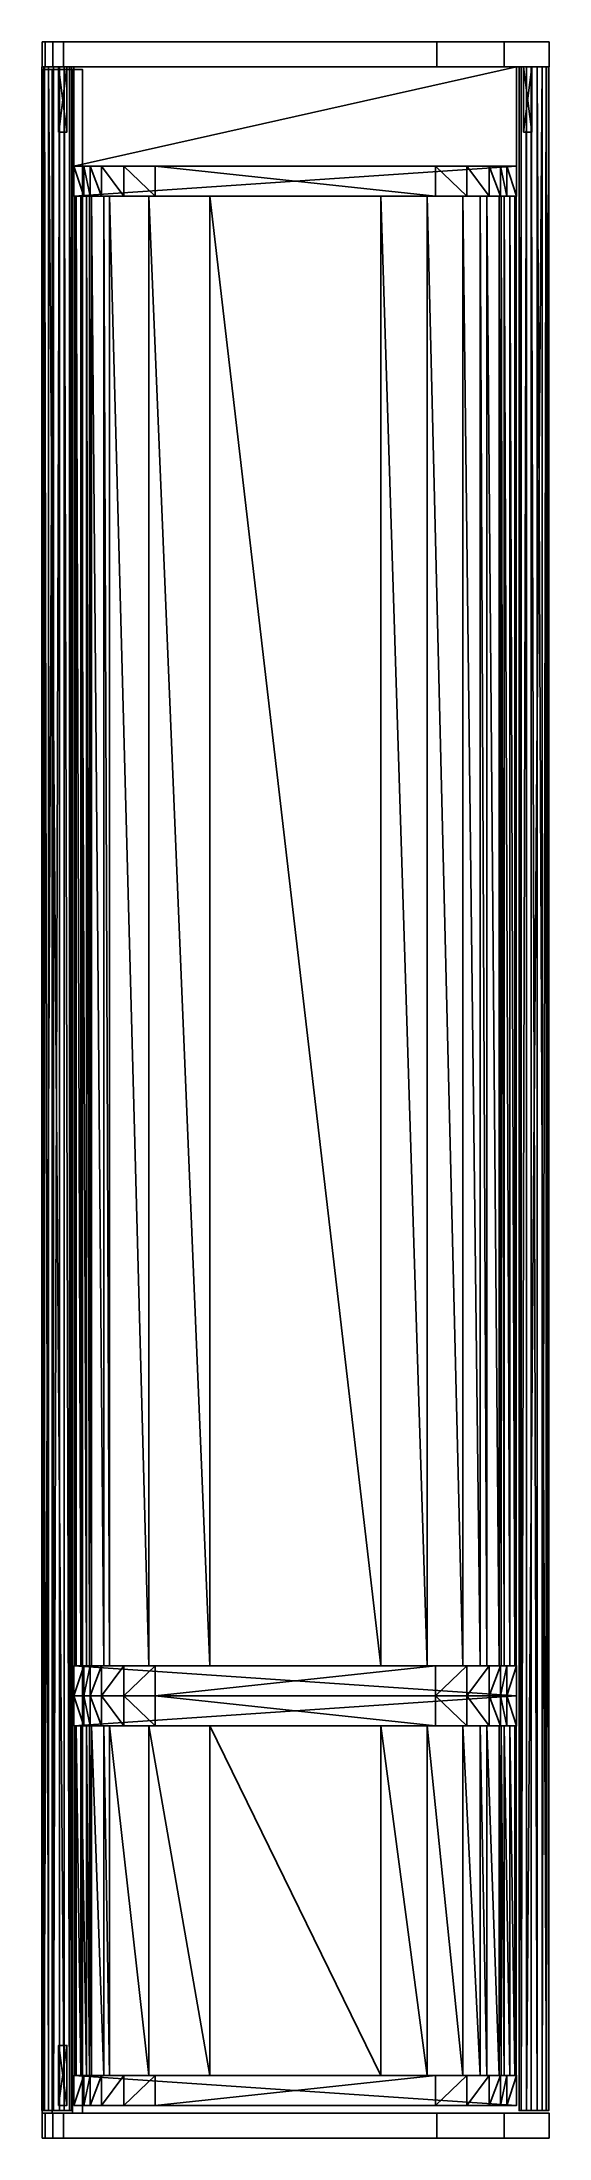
# Model space of a CAD drawing. Extents: x 0 to 101, y -419 to 0.
import ezdxf

# ---------------------------------------------------------------- set-up
doc = ezdxf.new("R2010")
doc.units = 0
doc.header["$MEASUREMENT"] = 0
doc.layers.add('CINZA', color=253, linetype='Continuous')

msp = doc.modelspace()

# ---------------------------------------------------------------- linework, layer by layer
at = {"layer": 'CINZA'}
for points in [[(0.0777, 0, 60), (0.0777, 0), (78.8377, 0), (92.3377, 0, 13.5)], [(0.51, -413, 63.63), (0.51, -5, 63.63), (0, -5, 62.6), (0.51, -413, 63.63)], [(0.51, -413, 63.63), (0, -5, 62.6), (0, -413, 62.6), (0.51, -413, 63.63)], [(0, -413, 62.6), (0, -5, 62.6), (0.41, -5, 59.9), (0, -413, 62.6)], [(0, -413, 62.6), (0.41, -5, 59.9), (0.41, -413, 59.9), (0, -413, 62.6)], [(0.0777, -5, 60), (0.0777, -5), (78.8377, -5), (92.3377, -5, 13.5)], [(0.41, -413, 59.9), (0.41, -5, 59.9), (2.3, -5, 60.2), (0.41, -413, 59.9)], [(0.41, -413, 59.9), (2.3, -5, 60.2), (2.3, -413, 60.2), (0.41, -413, 59.9)], [(1.3, -413, 63.9), (1.3, -5, 63.9), (0.51, -5, 63.63), (1.3, -413, 63.9)], [(1.3, -413, 63.9), (0.51, -5, 63.63), (0.51, -413, 63.63), (1.3, -413, 63.9)], [(4.42, -413, 63.11), (4.42, -5, 63.11), (1.3, -5, 63.9), (4.42, -413, 63.11)], [(4.42, -413, 63.11), (1.3, -5, 63.9), (1.3, -413, 63.9), (4.42, -413, 63.11)], [(2.3, -413, 60.2), (2.3, -5, 60.2), (2.3, -5, 46.9), (2.3, -413, 60.2)], [(2.3, -413, 60.2), (2.3, -5, 46.9), (2.3, -413, 46.9), (2.3, -413, 60.2)], [(2.3, -413, 46.9), (2.3, -5, 46.9), (3.5, -5, 46.9), (2.3, -413, 46.9)], [(2.3, -413, 46.9), (3.5, -5, 46.9), (3.5, -413, 46.9), (2.3, -413, 46.9)], [(5, -5, 61.97), (3.34, -5, 61.97), (3.4, -5, 48.95), (5, -5, 61.97)], [(3.34, -18, 61.97), (3.4, -18, 48.95), (3.4, -5, 48.95), (3.34, -18, 61.97)], [(3.4, -5, 48.95), (3.34, -18, 61.97), (3.34, -5, 61.97), (3.4, -5, 48.95)], [(5, -18, 61.97), (3.34, -18, 61.97), (3.34, -5, 61.97), (5, -18, 61.97)], [(5, -18, 61.97), (3.34, -5, 61.97), (5, -5, 61.97), (5, -18, 61.97)], [(5, -5, 61.97), (3.4, -5, 48.95), (5, -5, 41.97), (5, -5, 61.97)], [(5, -18, 41.97), (3.4, -18, 48.95), (5, -5, 41.97), (5, -18, 41.97)], [(5, -5, 41.97), (3.4, -18, 48.95), (3.4, -5, 48.95), (5, -5, 41.97)], [(3.5, -413, 46.9), (3.5, -5, 46.9), (3.5, -5, 40.9), (3.5, -413, 46.9)], [(3.5, -413, 46.9), (3.5, -5, 40.9), (3.5, -413, 40.9), (3.5, -413, 46.9)], [(5.49, -413, 62.4), (5.49, -5, 62.4), (4.42, -5, 63.11), (5.49, -413, 62.4)], [(5.49, -413, 62.4), (4.42, -5, 63.11), (4.42, -413, 63.11), (5.49, -413, 62.4)], [(5, -5, 61.97), (5, -18, 61.97), (5, -5, 41.97), (5, -5, 61.97)], [(5, -5, 41.97), (5, -18, 61.97), (5, -18, 41.97), (5, -5, 41.97)], [(5.9, -413, 61.18), (5.9, -5, 61.18), (5.49, -5, 62.4), (5.9, -413, 61.18)], [(5.9, -413, 61.18), (5.49, -5, 62.4), (5.49, -413, 62.4), (5.9, -413, 61.18)], [(5.9, -413, 42.75), (5.9, -5, 42.75), (5.9, -5, 61.18), (5.9, -413, 42.75)], [(5.9, -413, 42.75), (5.9, -5, 61.18), (5.9, -413, 61.18), (5.9, -413, 42.75)], [(6.4, -5, 60.3), (6.4, -24.8, 60.3), (94.8, -5, 60.3), (6.4, -5, 60.3)], [(94.8, -5, 60.3), (6.4, -24.8, 60.3), (94.8, -24.8, 60.3), (94.8, -5, 60.3)], [(95.3, -413, 42.75), (95.3, -5, 42.75), (95.3, -5, 61.18), (95.3, -413, 42.75)], [(95.3, -5, 61.18), (95.3, -413, 42.75), (95.3, -413, 61.18), (95.3, -5, 61.18)], [(95.3, -5, 61.18), (95.3, -413, 61.18), (95.71, -5, 62.4), (95.3, -5, 61.18)], [(95.71, -5, 62.4), (95.3, -413, 61.18), (95.71, -413, 62.4), (95.71, -5, 62.4)], [(95.71, -5, 62.4), (95.71, -413, 62.4), (96.78, -5, 63.11), (95.71, -5, 62.4)], [(96.78, -5, 63.11), (95.71, -413, 62.4), (96.78, -413, 63.11), (96.78, -5, 63.11)], [(96.2, -5, 61.97), (97.86, -5, 61.97), (97.8, -5, 48.95), (96.2, -5, 61.97)], [(96.2, -5, 61.97), (97.8, -5, 48.95), (96.2, -5, 41.97), (96.2, -5, 61.97)], [(96.2, -18, 61.97), (96.2, -5, 61.97), (96.2, -5, 41.97), (96.2, -18, 61.97)], [(96.2, -18, 61.97), (96.2, -5, 41.97), (96.2, -18, 41.97), (96.2, -18, 61.97)], [(97.8, -18, 48.95), (96.2, -18, 41.97), (96.2, -5, 41.97), (97.8, -18, 48.95)], [(97.8, -18, 48.95), (96.2, -5, 41.97), (97.8, -5, 48.95), (97.8, -18, 48.95)], [(96.2, -18, 61.97), (97.86, -18, 61.97), (97.86, -5, 61.97), (96.2, -18, 61.97)], [(96.2, -18, 61.97), (97.86, -5, 61.97), (96.2, -5, 61.97), (96.2, -18, 61.97)], [(96.78, -5, 63.11), (96.78, -413, 63.11), (99.9, -5, 63.9), (96.78, -5, 63.11)], [(99.9, -5, 63.9), (96.78, -413, 63.11), (99.9, -413, 63.9), (99.9, -5, 63.9)], [(98.9, -5, 46.9), (98.9, -413, 46.9), (97.7, -5, 46.9), (98.9, -5, 46.9)], [(97.7, -5, 46.9), (98.9, -413, 46.9), (97.7, -413, 46.9), (97.7, -5, 46.9)], [(97.7, -5, 46.9), (97.7, -413, 46.9), (97.7, -5, 40.9), (97.7, -5, 46.9)], [(97.7, -413, 46.9), (97.7, -5, 40.9), (97.7, -413, 40.9), (97.7, -413, 46.9)], [(97.7, -5, 46.9), (97.7, -5, 40.9), (97.7, -413, 46.9), (97.7, -5, 46.9)], [(97.7, -413, 46.9), (97.7, -413, 40.9), (97.7, -5, 40.9), (97.7, -413, 46.9)], [(97.86, -18, 61.97), (97.8, -18, 48.95), (97.8, -5, 48.95), (97.86, -18, 61.97)], [(97.86, -18, 61.97), (97.8, -5, 48.95), (97.86, -5, 61.97), (97.86, -18, 61.97)], [(100.79, -5, 59.9), (100.79, -413, 59.9), (98.9, -5, 60.2), (100.79, -5, 59.9)], [(100.79, -413, 59.9), (98.9, -5, 60.2), (98.9, -413, 60.2), (100.79, -413, 59.9)], [(98.9, -5, 60.2), (98.9, -413, 60.2), (98.9, -5, 46.9), (98.9, -5, 60.2)], [(98.9, -5, 46.9), (98.9, -413, 60.2), (98.9, -413, 46.9), (98.9, -5, 46.9)], [(99.9, -5, 63.9), (99.9, -413, 63.9), (100.69, -5, 63.63), (99.9, -5, 63.9)], [(100.69, -5, 63.63), (99.9, -413, 63.9), (100.69, -413, 63.63), (100.69, -5, 63.63)], [(100.69, -5, 63.63), (100.69, -413, 63.63), (101.2, -5, 62.6), (100.69, -5, 63.63)], [(101.2, -5, 62.6), (100.69, -413, 63.63), (101.2, -413, 62.6), (101.2, -5, 62.6)], [(101.2, -5, 62.6), (101.2, -413, 62.6), (100.79, -5, 59.9), (101.2, -5, 62.6)], [(100.79, -5, 59.9), (101.2, -413, 62.6), (100.79, -413, 59.9), (100.79, -5, 59.9)], [(5, -18, 61.97), (3.34, -18, 61.97), (5, -18, 41.97), (5, -18, 61.97)], [(5, -18, 41.97), (3.34, -18, 61.97), (3.4, -18, 48.95), (5, -18, 41.97)], [(97.86, -18, 61.97), (96.2, -18, 61.97), (96.2, -18, 41.97), (97.86, -18, 61.97)], [(97.86, -18, 61.97), (96.2, -18, 41.97), (97.8, -18, 48.95), (97.86, -18, 61.97)], [(6.4, -24.8, 54.2), (94.8, -24.8, 54.2), (92.86, -24.8, 40.37), (6.4, -24.8, 54.2)], [(6.4, -24.8, 54.2), (92.86, -24.8, 40.37), (8.34, -24.8, 40.37), (6.4, -24.8, 54.2)], [(6.4, -24.8, 60.3), (94.8, -24.8, 60.3), (6.4, -24.8, 54.2), (6.4, -24.8, 60.3)], [(6.4, -24.8, 54.2), (94.8, -24.8, 60.3), (94.8, -24.8, 54.2), (6.4, -24.8, 54.2)], [(8.34, -24.8, 40.37), (8.34, -30.8, 40.37), (6.4, -24.8, 54.2), (8.34, -24.8, 40.37)], [(6.4, -24.8, 54.2), (8.34, -30.8, 40.37), (6.4, -30.8, 54.2), (6.4, -24.8, 54.2)], [(6.4, -24.8, 54.2), (6.4, -30.8, 54.2), (6.4, -24.8, 60.3), (6.4, -24.8, 54.2)], [(6.4, -24.8, 60.3), (6.4, -30.8, 54.2), (6.4, -30.8, 60.3), (6.4, -24.8, 60.3)], [(6.4, -24.8, 60.3), (6.4, -30.8, 60.3), (94.8, -24.8, 60.3), (6.4, -24.8, 60.3)], [(94.8, -24.8, 60.3), (6.4, -30.8, 60.3), (94.8, -30.8, 60.3), (94.8, -24.8, 60.3)], [(8.34, -24.8, 40.37), (92.86, -24.8, 40.37), (9.63, -24.8, 31.2), (8.34, -24.8, 40.37)], [(9.63, -24.8, 31.2), (9.63, -30.8, 31.2), (8.34, -24.8, 40.37), (9.63, -24.8, 31.2)], [(8.34, -24.8, 40.37), (9.63, -30.8, 31.2), (8.34, -30.8, 40.37), (8.34, -24.8, 40.37)], [(9.63, -24.8, 31.2), (92.86, -24.8, 40.37), (91.57, -24.8, 31.2), (9.63, -24.8, 31.2)], [(11.91, -24.8, 23.71), (11.91, -30.8, 23.71), (9.63, -24.8, 31.2), (11.91, -24.8, 23.71)], [(9.63, -24.8, 31.2), (11.91, -30.8, 23.71), (9.63, -30.8, 31.2), (9.63, -24.8, 31.2)], [(9.63, -24.8, 31.2), (91.57, -24.8, 31.2), (89.28999, -24.8, 23.71), (9.63, -24.8, 31.2)], [(9.63, -24.8, 31.2), (89.28999, -24.8, 23.71), (11.91, -24.8, 23.71), (9.63, -24.8, 31.2)], [(16.37, -24.8, 17.28), (16.37, -30.8, 17.28), (11.91, -24.8, 23.71), (16.37, -24.8, 17.28)], [(11.91, -24.8, 23.71), (16.37, -30.8, 17.28), (11.91, -30.8, 23.71), (11.91, -24.8, 23.71)], [(11.91, -24.8, 23.71), (89.28999, -24.8, 23.71), (84.83, -24.8, 17.28), (11.91, -24.8, 23.71)], [(11.91, -24.8, 23.71), (84.83, -24.8, 17.28), (16.37, -24.8, 17.28), (11.91, -24.8, 23.71)], [(22.6, -24.8, 12.54), (22.6, -30.8, 12.54), (16.37, -24.8, 17.28), (22.6, -24.8, 12.54)], [(16.37, -24.8, 17.28), (22.6, -30.8, 12.54), (16.37, -30.8, 17.28), (16.37, -24.8, 17.28)], [(16.37, -24.8, 17.28), (84.83, -24.8, 17.28), (78.6, -24.8, 12.54), (16.37, -24.8, 17.28)], [(16.37, -24.8, 17.28), (78.6, -24.8, 12.54), (22.6, -24.8, 12.54), (16.37, -24.8, 17.28)], [(78.6, -24.8, 12.54), (78.6, -30.8, 12.54), (22.6, -24.8, 12.54), (78.6, -24.8, 12.54)], [(22.6, -24.8, 12.54), (78.6, -30.8, 12.54), (22.6, -30.8, 12.54), (22.6, -24.8, 12.54)], [(84.83, -24.8, 17.28), (84.83, -30.8, 17.28), (78.6, -24.8, 12.54), (84.83, -24.8, 17.28)], [(78.6, -24.8, 12.54), (84.83, -30.8, 17.28), (78.6, -30.8, 12.54), (78.6, -24.8, 12.54)], [(89.28999, -24.8, 23.71), (89.28999, -30.8, 23.71), (84.83, -24.8, 17.28), (89.28999, -24.8, 23.71)], [(84.83, -24.8, 17.28), (89.28999, -30.8, 23.71), (84.83, -30.8, 17.28), (84.83, -24.8, 17.28)], [(91.57, -24.8, 31.2), (91.57, -30.8, 31.2), (89.28999, -24.8, 23.71), (91.57, -24.8, 31.2)], [(89.28999, -24.8, 23.71), (91.57, -30.8, 31.2), (89.28999, -30.8, 23.71), (89.28999, -24.8, 23.71)], [(92.86, -24.8, 40.37), (92.86, -30.8, 40.37), (91.57, -24.8, 31.2), (92.86, -24.8, 40.37)], [(91.57, -24.8, 31.2), (92.86, -30.8, 40.37), (91.57, -30.8, 31.2), (91.57, -24.8, 31.2)], [(94.8, -24.8, 54.2), (94.8, -30.8, 54.2), (92.86, -24.8, 40.37), (94.8, -24.8, 54.2)], [(92.86, -24.8, 40.37), (94.8, -30.8, 54.2), (92.86, -30.8, 40.37), (92.86, -24.8, 40.37)], [(94.8, -24.8, 60.3), (94.8, -30.8, 60.3), (94.8, -24.8, 54.2), (94.8, -24.8, 60.3)], [(94.8, -24.8, 54.2), (94.8, -30.8, 60.3), (94.8, -30.8, 54.2), (94.8, -24.8, 54.2)], [(94.8, -30.8, 54.2), (6.4, -30.8, 54.2), (92.86, -30.8, 40.37), (94.8, -30.8, 54.2)], [(92.86, -30.8, 40.37), (6.4, -30.8, 54.2), (8.34, -30.8, 40.37), (92.86, -30.8, 40.37)], [(94.8, -30.8, 60.3), (6.4, -30.8, 60.3), (6.4, -30.8, 54.2), (94.8, -30.8, 60.3)], [(94.8, -30.8, 60.3), (6.4, -30.8, 54.2), (94.8, -30.8, 54.2), (94.8, -30.8, 60.3)], [(6.83, -324.2, 59.27), (6.83, -30.8, 59.27), (6.48, -30.8, 58.08), (6.83, -324.2, 59.27)], [(6.83, -324.2, 59.27), (6.48, -30.8, 58.08), (6.48, -324.2, 58.08), (6.83, -324.2, 59.27)], [(6.48, -324.2, 58.08), (6.48, -30.8, 58.08), (6.61, -30.8, 57.09), (6.48, -324.2, 58.08)], [(6.48, -324.2, 58.08), (6.61, -30.8, 57.09), (6.61, -324.2, 57.09), (6.48, -324.2, 58.08)], [(7.76, -324.2, 59.77), (7.76, -30.8, 59.77), (6.83, -30.8, 59.27), (7.76, -324.2, 59.77)], [(7.76, -324.2, 59.77), (6.83, -30.8, 59.27), (6.83, -324.2, 59.27), (7.76, -324.2, 59.77)], [(8.89, -324.2, 59.91), (8.89, -30.8, 59.91), (7.76, -30.8, 59.77), (8.89, -324.2, 59.91)], [(8.89, -324.2, 59.91), (7.76, -30.8, 59.77), (7.76, -324.2, 59.77), (8.89, -324.2, 59.91)], [(92.86, -30.8, 40.37), (8.34, -30.8, 40.37), (9.63, -30.8, 31.2), (92.86, -30.8, 40.37)], [(9.49, -324.2, 59.71), (9.49, -30.8, 59.71), (8.89, -30.8, 59.91), (9.49, -324.2, 59.71)], [(9.49, -324.2, 59.71), (8.89, -30.8, 59.91), (8.89, -324.2, 59.91), (9.49, -324.2, 59.71)], [(9.88, -324.2, 59.04), (9.88, -30.8, 59.04), (9.49, -30.8, 59.71), (9.88, -324.2, 59.04)], [(9.88, -324.2, 59.04), (9.49, -30.8, 59.71), (9.49, -324.2, 59.71), (9.88, -324.2, 59.04)], [(92.86, -30.8, 40.37), (9.63, -30.8, 31.2), (91.57, -30.8, 31.2), (92.86, -30.8, 40.37)], [(91.57, -30.8, 31.2), (9.63, -30.8, 31.2), (89.28999, -30.8, 23.71), (91.57, -30.8, 31.2)], [(89.28999, -30.8, 23.71), (9.63, -30.8, 31.2), (11.91, -30.8, 23.71), (89.28999, -30.8, 23.71)], [(12.36, -324.2, 40.79), (12.36, -30.8, 40.79), (9.88, -30.8, 59.04), (12.36, -324.2, 40.79)], [(12.36, -324.2, 40.79), (9.88, -30.8, 59.04), (9.88, -324.2, 59.04), (12.36, -324.2, 40.79)], [(12.36, -324.2, 40.79), (9.88, -30.8, 59.04), (12.36, -30.8, 40.79), (12.36, -324.2, 40.79)], [(12.36, -324.2, 40.79), (9.88, -324.2, 59.04), (9.88, -30.8, 59.04), (12.36, -324.2, 40.79)], [(89.28999, -30.8, 23.71), (11.91, -30.8, 23.71), (84.83, -30.8, 17.28), (89.28999, -30.8, 23.71)], [(84.83, -30.8, 17.28), (11.91, -30.8, 23.71), (16.37, -30.8, 17.28), (84.83, -30.8, 17.28)], [(13.49, -324.2, 28.03), (13.49, -30.8, 28.02), (12.36, -30.8, 40.79), (13.49, -324.2, 28.03)], [(13.49, -324.2, 28.03), (12.36, -30.8, 40.79), (12.36, -324.2, 40.79), (13.49, -324.2, 28.03)], [(13.49, -324.2, 28.03), (12.36, -30.8, 40.79), (13.49, -30.8, 28.02), (13.49, -324.2, 28.03)], [(13.49, -324.2, 28.03), (12.36, -324.2, 40.79), (12.36, -30.8, 40.79), (13.49, -324.2, 28.03)], [(21.38, -324.2, 17.94), (21.38, -30.8, 17.94), (13.49, -30.8, 28.02), (21.38, -324.2, 17.94)], [(21.38, -324.2, 17.94), (13.49, -30.8, 28.02), (13.49, -324.2, 28.03), (21.38, -324.2, 17.94)], [(21.38, -324.2, 17.94), (13.49, -30.8, 28.02), (21.38, -30.8, 17.94), (21.38, -324.2, 17.94)], [(21.38, -324.2, 17.94), (13.49, -324.2, 28.03), (13.49, -30.8, 28.02), (21.38, -324.2, 17.94)], [(84.83, -30.8, 17.28), (16.37, -30.8, 17.28), (78.6, -30.8, 12.54), (84.83, -30.8, 17.28)], [(78.6, -30.8, 12.54), (16.37, -30.8, 17.28), (22.6, -30.8, 12.54), (78.6, -30.8, 12.54)], [(33.5, -324.2, 13.79), (33.5, -30.8, 13.79), (21.38, -30.8, 17.94), (33.5, -324.2, 13.79)], [(33.5, -324.2, 13.79), (21.38, -30.8, 17.94), (21.38, -324.2, 17.94), (33.5, -324.2, 13.79)], [(33.5, -324.2, 13.79), (21.38, -324.2, 17.94), (21.38, -30.8, 17.94), (33.5, -324.2, 13.79)], [(33.5, -324.2, 13.79), (21.38, -30.8, 17.94), (33.5, -30.8, 13.79), (33.5, -324.2, 13.79)], [(67.7, -324.2, 13.79), (67.7, -30.8, 13.79), (33.5, -30.8, 13.79), (67.7, -324.2, 13.79)], [(67.7, -324.2, 13.79), (33.5, -30.8, 13.79), (33.5, -324.2, 13.79), (67.7, -324.2, 13.79)], [(67.7, -324.2, 13.79), (33.5, -30.8, 13.79), (67.7, -30.8, 13.79), (67.7, -324.2, 13.79)], [(67.7, -324.2, 13.79), (33.5, -324.2, 13.79), (33.5, -30.8, 13.79), (67.7, -324.2, 13.79)], [(76.91, -324.2, 16.03), (76.91, -30.8, 16.03), (67.7, -30.8, 13.79), (76.91, -324.2, 16.03)], [(76.91, -324.2, 16.03), (67.7, -30.8, 13.79), (67.7, -324.2, 13.79), (76.91, -324.2, 16.03)], [(76.91, -324.2, 16.03), (67.7, -30.8, 13.79), (76.91, -30.8, 16.03), (76.91, -324.2, 16.03)], [(76.91, -324.2, 16.03), (67.7, -324.2, 13.79), (67.7, -30.8, 13.79), (76.91, -324.2, 16.03)], [(84.05, -324.2, 22.27), (84.05, -30.8, 22.27), (76.91, -30.8, 16.03), (84.05, -324.2, 22.27)], [(84.05, -324.2, 22.27), (76.91, -30.8, 16.03), (76.91, -324.2, 16.03), (84.05, -324.2, 22.27)], [(84.05, -324.2, 22.27), (76.91, -30.8, 16.03), (84.05, -30.8, 22.27), (84.05, -324.2, 22.27)], [(84.05, -324.2, 22.27), (76.91, -324.2, 16.03), (76.91, -30.8, 16.03), (84.05, -324.2, 22.27)], [(87.52, -324.2, 31.09), (87.52, -30.8, 31.09), (84.05, -30.8, 22.27), (87.52, -324.2, 31.09)], [(87.52, -324.2, 31.09), (84.05, -30.8, 22.27), (84.05, -324.2, 22.27), (87.52, -324.2, 31.09)], [(87.52, -324.2, 31.09), (84.05, -30.8, 22.27), (87.52, -30.8, 31.09), (87.52, -324.2, 31.09)], [(87.52, -324.2, 31.09), (84.05, -324.2, 22.27), (84.05, -30.8, 22.27), (87.52, -324.2, 31.09)], [(88.84, -324.2, 40.79), (88.84, -30.8, 40.79), (87.52, -30.8, 31.09), (88.84, -324.2, 40.79)], [(88.84, -324.2, 40.79), (87.52, -30.8, 31.09), (87.52, -324.2, 31.09), (88.84, -324.2, 40.79)], [(88.84, -324.2, 40.79), (87.52, -30.8, 31.09), (88.84, -30.8, 40.79), (88.84, -324.2, 40.79)], [(88.84, -324.2, 40.79), (87.52, -324.2, 31.09), (87.52, -30.8, 31.09), (88.84, -324.2, 40.79)], [(91.32, -324.2, 59.04), (91.32, -30.8, 59.04), (88.84, -30.8, 40.79), (91.32, -324.2, 59.04)], [(91.32, -324.2, 59.04), (88.84, -30.8, 40.79), (88.84, -324.2, 40.79), (91.32, -324.2, 59.04)], [(91.32, -324.2, 59.04), (88.84, -324.2, 40.79), (88.84, -30.8, 40.79), (91.32, -324.2, 59.04)], [(91.32, -324.2, 59.04), (88.84, -30.8, 40.79), (91.32, -30.8, 59.04), (91.32, -324.2, 59.04)], [(91.71, -324.2, 59.71), (91.71, -30.8, 59.71), (91.32, -30.8, 59.04), (91.71, -324.2, 59.71)], [(91.71, -324.2, 59.71), (91.32, -30.8, 59.04), (91.32, -324.2, 59.04), (91.71, -324.2, 59.71)], [(92.31001, -324.2, 59.91), (92.31001, -30.8, 59.91), (91.71, -30.8, 59.71), (92.31001, -324.2, 59.91)], [(92.31001, -324.2, 59.91), (91.71, -30.8, 59.71), (91.71, -324.2, 59.71), (92.31001, -324.2, 59.91)], [(93.44, -324.2, 59.77), (93.44, -30.8, 59.77), (92.31001, -30.8, 59.91), (93.44, -324.2, 59.77)], [(93.44, -324.2, 59.77), (92.31001, -30.8, 59.91), (92.31001, -324.2, 59.91), (93.44, -324.2, 59.77)], [(94.43, -324.2, 59.19), (94.43, -30.8, 59.19), (93.44, -30.8, 59.77), (94.43, -324.2, 59.19)], [(94.43, -324.2, 59.19), (93.44, -30.8, 59.77), (93.44, -324.2, 59.77), (94.43, -324.2, 59.19)], [(94.71999, -324.2, 58.08), (94.71999, -30.8, 58.08), (94.43, -30.8, 59.19), (94.71999, -324.2, 58.08)], [(94.71999, -324.2, 58.08), (94.43, -30.8, 59.19), (94.43, -324.2, 59.19), (94.71999, -324.2, 58.08)], [(94.59, -324.2, 57.09), (94.59, -30.8, 57.09), (94.71999, -30.8, 58.08), (94.59, -324.2, 57.09)], [(94.59, -324.2, 57.09), (94.71999, -30.8, 58.08), (94.71999, -324.2, 58.08), (94.59, -324.2, 57.09)], [(6.4, -324.2, 54.2), (94.8, -324.2, 54.2), (92.86, -324.2, 40.37), (6.4, -324.2, 54.2)], [(6.4, -324.2, 54.2), (92.86, -324.2, 40.37), (8.34, -324.2, 40.37), (6.4, -324.2, 54.2)], [(6.4, -324.2, 60.3), (94.8, -324.2, 60.3), (6.4, -324.2, 54.2), (6.4, -324.2, 60.3)], [(6.4, -324.2, 54.2), (94.8, -324.2, 60.3), (94.8, -324.2, 54.2), (6.4, -324.2, 54.2)], [(8.34, -324.2, 40.37), (8.34, -330.2, 40.37), (6.4, -330.2, 54.2), (8.34, -324.2, 40.37)], [(8.34, -324.2, 40.37), (6.4, -330.2, 54.2), (6.4, -324.2, 54.2), (8.34, -324.2, 40.37)], [(6.4, -324.2, 54.2), (6.4, -330.2, 54.2), (6.4, -330.2, 60.3), (6.4, -324.2, 54.2)], [(6.4, -324.2, 54.2), (6.4, -330.2, 60.3), (6.4, -324.2, 60.3), (6.4, -324.2, 54.2)], [(6.4, -324.2, 60.3), (6.4, -330.2, 60.3), (94.8, -330.2, 60.3), (6.4, -324.2, 60.3)], [(6.4, -324.2, 60.3), (94.8, -330.2, 60.3), (94.8, -324.2, 60.3), (6.4, -324.2, 60.3)], [(8.34, -324.2, 40.37), (92.86, -324.2, 40.37), (9.63, -324.2, 31.2), (8.34, -324.2, 40.37)], [(9.63, -324.2, 31.2), (9.63, -330.2, 31.2), (8.34, -330.2, 40.37), (9.63, -324.2, 31.2)], [(9.63, -324.2, 31.2), (8.34, -330.2, 40.37), (8.34, -324.2, 40.37), (9.63, -324.2, 31.2)], [(9.63, -324.2, 31.2), (92.86, -324.2, 40.37), (91.57, -324.2, 31.2), (9.63, -324.2, 31.2)], [(11.91, -324.2, 23.71), (11.91, -330.2, 23.71), (9.63, -330.2, 31.2), (11.91, -324.2, 23.71)], [(11.91, -324.2, 23.71), (9.63, -330.2, 31.2), (9.63, -324.2, 31.2), (11.91, -324.2, 23.71)], [(9.63, -324.2, 31.2), (91.57, -324.2, 31.2), (89.28999, -324.2, 23.71), (9.63, -324.2, 31.2)], [(9.63, -324.2, 31.2), (89.28999, -324.2, 23.71), (11.91, -324.2, 23.71), (9.63, -324.2, 31.2)], [(16.37, -324.2, 17.28), (16.37, -330.2, 17.28), (11.91, -330.2, 23.71), (16.37, -324.2, 17.28)], [(16.37, -324.2, 17.28), (11.91, -330.2, 23.71), (11.91, -324.2, 23.71), (16.37, -324.2, 17.28)], [(11.91, -324.2, 23.71), (89.28999, -324.2, 23.71), (84.83, -324.2, 17.28), (11.91, -324.2, 23.71)], [(11.91, -324.2, 23.71), (84.83, -324.2, 17.28), (16.37, -324.2, 17.28), (11.91, -324.2, 23.71)], [(22.6, -324.2, 12.54), (22.6, -330.2, 12.54), (16.37, -330.2, 17.28), (22.6, -324.2, 12.54)], [(22.6, -324.2, 12.54), (16.37, -330.2, 17.28), (16.37, -324.2, 17.28), (22.6, -324.2, 12.54)], [(16.37, -324.2, 17.28), (84.83, -324.2, 17.28), (78.6, -324.2, 12.54), (16.37, -324.2, 17.28)], [(16.37, -324.2, 17.28), (78.6, -324.2, 12.54), (22.6, -324.2, 12.54), (16.37, -324.2, 17.28)], [(78.6, -324.2, 12.54), (78.6, -330.2, 12.54), (22.6, -330.2, 12.54), (78.6, -324.2, 12.54)], [(78.6, -324.2, 12.54), (22.6, -330.2, 12.54), (22.6, -324.2, 12.54), (78.6, -324.2, 12.54)], [(84.83, -324.2, 17.28), (84.83, -330.2, 17.28), (78.6, -330.2, 12.54), (84.83, -324.2, 17.28)], [(84.83, -324.2, 17.28), (78.6, -330.2, 12.54), (78.6, -324.2, 12.54), (84.83, -324.2, 17.28)], [(89.28999, -324.2, 23.71), (89.28999, -330.2, 23.71), (84.83, -330.2, 17.28), (89.28999, -324.2, 23.71)], [(89.28999, -324.2, 23.71), (84.83, -330.2, 17.28), (84.83, -324.2, 17.28), (89.28999, -324.2, 23.71)], [(91.57, -324.2, 31.2), (91.57, -330.2, 31.2), (89.28999, -330.2, 23.71), (91.57, -324.2, 31.2)], [(91.57, -324.2, 31.2), (89.28999, -330.2, 23.71), (89.28999, -324.2, 23.71), (91.57, -324.2, 31.2)], [(92.86, -324.2, 40.37), (92.86, -330.2, 40.37), (91.57, -330.2, 31.2), (92.86, -324.2, 40.37)], [(92.86, -324.2, 40.37), (91.57, -330.2, 31.2), (91.57, -324.2, 31.2), (92.86, -324.2, 40.37)], [(94.8, -324.2, 54.2), (94.8, -330.2, 54.2), (92.86, -330.2, 40.37), (94.8, -324.2, 54.2)], [(94.8, -324.2, 54.2), (92.86, -330.2, 40.37), (92.86, -324.2, 40.37), (94.8, -324.2, 54.2)], [(94.8, -324.2, 60.3), (94.8, -330.2, 60.3), (94.8, -330.2, 54.2), (94.8, -324.2, 60.3)], [(94.8, -324.2, 60.3), (94.8, -330.2, 54.2), (94.8, -324.2, 54.2), (94.8, -324.2, 60.3)], [(94.8, -330.2, 54.2), (6.4, -330.2, 54.2), (92.86, -330.2, 40.37), (94.8, -330.2, 54.2)], [(92.86, -330.2, 40.37), (6.4, -330.2, 54.2), (8.34, -330.2, 40.37), (92.86, -330.2, 40.37)], [(94.8, -330.2, 54.2), (6.4, -330.2, 54.2), (92.86, -330.2, 40.37), (94.8, -330.2, 54.2)], [(92.86, -330.2, 40.37), (6.4, -330.2, 54.2), (8.34, -330.2, 40.37), (92.86, -330.2, 40.37)], [(6.4, -330.2, 60.3), (94.8, -330.2, 60.3), (6.4, -330.2, 54.2), (6.4, -330.2, 60.3)], [(6.4, -330.2, 54.2), (94.8, -330.2, 60.3), (94.8, -330.2, 54.2), (6.4, -330.2, 54.2)], [(6.4, -330.2, 60.3), (94.8, -330.2, 60.3), (6.4, -330.2, 54.2), (6.4, -330.2, 60.3)], [(6.4, -330.2, 54.2), (94.8, -330.2, 60.3), (94.8, -330.2, 54.2), (6.4, -330.2, 54.2)], [(8.34, -330.2, 40.37), (8.34, -336.2, 40.37), (6.4, -330.2, 54.2), (8.34, -330.2, 40.37)], [(6.4, -330.2, 54.2), (8.34, -336.2, 40.37), (6.4, -336.2, 54.2), (6.4, -330.2, 54.2)], [(6.4, -330.2, 54.2), (6.4, -336.2, 54.2), (6.4, -330.2, 60.3), (6.4, -330.2, 54.2)], [(6.4, -330.2, 60.3), (6.4, -336.2, 54.2), (6.4, -336.2, 60.3), (6.4, -330.2, 60.3)], [(6.4, -330.2, 60.3), (6.4, -336.2, 60.3), (94.8, -330.2, 60.3), (6.4, -330.2, 60.3)], [(94.8, -330.2, 60.3), (6.4, -336.2, 60.3), (94.8, -336.2, 60.3), (94.8, -330.2, 60.3)], [(8.34, -330.2, 40.37), (92.86, -330.2, 40.37), (9.63, -330.2, 31.2), (8.34, -330.2, 40.37)], [(8.34, -330.2, 40.37), (92.86, -330.2, 40.37), (9.63, -330.2, 31.2), (8.34, -330.2, 40.37)], [(9.63, -330.2, 31.2), (9.63, -336.2, 31.2), (8.34, -330.2, 40.37), (9.63, -330.2, 31.2)], [(8.34, -330.2, 40.37), (9.63, -336.2, 31.2), (8.34, -336.2, 40.37), (8.34, -330.2, 40.37)], [(9.63, -330.2, 31.2), (92.86, -330.2, 40.37), (91.57, -330.2, 31.2), (9.63, -330.2, 31.2)], [(9.63, -330.2, 31.2), (92.86, -330.2, 40.37), (91.57, -330.2, 31.2), (9.63, -330.2, 31.2)], [(11.91, -330.2, 23.71), (11.91, -336.2, 23.71), (9.63, -330.2, 31.2), (11.91, -330.2, 23.71)], [(9.63, -330.2, 31.2), (11.91, -336.2, 23.71), (9.63, -336.2, 31.2), (9.63, -330.2, 31.2)], [(9.63, -330.2, 31.2), (91.57, -330.2, 31.2), (89.28999, -330.2, 23.71), (9.63, -330.2, 31.2)], [(9.63, -330.2, 31.2), (89.28999, -330.2, 23.71), (11.91, -330.2, 23.71), (9.63, -330.2, 31.2)], [(9.63, -330.2, 31.2), (91.57, -330.2, 31.2), (89.28999, -330.2, 23.71), (9.63, -330.2, 31.2)], [(9.63, -330.2, 31.2), (89.28999, -330.2, 23.71), (11.91, -330.2, 23.71), (9.63, -330.2, 31.2)], [(16.37, -330.2, 17.28), (16.37, -336.2, 17.28), (11.91, -330.2, 23.71), (16.37, -330.2, 17.28)], [(11.91, -330.2, 23.71), (16.37, -336.2, 17.28), (11.91, -336.2, 23.71), (11.91, -330.2, 23.71)], [(11.91, -330.2, 23.71), (89.28999, -330.2, 23.71), (84.83, -330.2, 17.28), (11.91, -330.2, 23.71)], [(11.91, -330.2, 23.71), (84.83, -330.2, 17.28), (16.37, -330.2, 17.28), (11.91, -330.2, 23.71)], [(11.91, -330.2, 23.71), (89.28999, -330.2, 23.71), (84.83, -330.2, 17.28), (11.91, -330.2, 23.71)], [(11.91, -330.2, 23.71), (84.83, -330.2, 17.28), (16.37, -330.2, 17.28), (11.91, -330.2, 23.71)], [(22.6, -330.2, 12.54), (22.6, -336.2, 12.54), (16.37, -330.2, 17.28), (22.6, -330.2, 12.54)], [(16.37, -330.2, 17.28), (22.6, -336.2, 12.54), (16.37, -336.2, 17.28), (16.37, -330.2, 17.28)], [(16.37, -330.2, 17.28), (84.83, -330.2, 17.28), (78.6, -330.2, 12.54), (16.37, -330.2, 17.28)], [(16.37, -330.2, 17.28), (78.6, -330.2, 12.54), (22.6, -330.2, 12.54), (16.37, -330.2, 17.28)], [(16.37, -330.2, 17.28), (84.83, -330.2, 17.28), (78.6, -330.2, 12.54), (16.37, -330.2, 17.28)], [(16.37, -330.2, 17.28), (78.6, -330.2, 12.54), (22.6, -330.2, 12.54), (16.37, -330.2, 17.28)], [(78.6, -330.2, 12.54), (78.6, -336.2, 12.54), (22.6, -330.2, 12.54), (78.6, -330.2, 12.54)], [(22.6, -330.2, 12.54), (78.6, -336.2, 12.54), (22.6, -336.2, 12.54), (22.6, -330.2, 12.54)], [(84.83, -330.2, 17.28), (84.83, -336.2, 17.28), (78.6, -330.2, 12.54), (84.83, -330.2, 17.28)], [(78.6, -330.2, 12.54), (84.83, -336.2, 17.28), (78.6, -336.2, 12.54), (78.6, -330.2, 12.54)], [(89.28999, -330.2, 23.71), (89.28999, -336.2, 23.71), (84.83, -330.2, 17.28), (89.28999, -330.2, 23.71)], [(84.83, -330.2, 17.28), (89.28999, -336.2, 23.71), (84.83, -336.2, 17.28), (84.83, -330.2, 17.28)], [(91.57, -330.2, 31.2), (91.57, -336.2, 31.2), (89.28999, -330.2, 23.71), (91.57, -330.2, 31.2)], [(89.28999, -330.2, 23.71), (91.57, -336.2, 31.2), (89.28999, -336.2, 23.71), (89.28999, -330.2, 23.71)], [(92.86, -330.2, 40.37), (92.86, -336.2, 40.37), (91.57, -330.2, 31.2), (92.86, -330.2, 40.37)], [(91.57, -330.2, 31.2), (92.86, -336.2, 40.37), (91.57, -336.2, 31.2), (91.57, -330.2, 31.2)], [(94.8, -330.2, 54.2), (94.8, -336.2, 54.2), (92.86, -330.2, 40.37), (94.8, -330.2, 54.2)], [(92.86, -330.2, 40.37), (94.8, -336.2, 54.2), (92.86, -336.2, 40.37), (92.86, -330.2, 40.37)], [(94.8, -330.2, 60.3), (94.8, -336.2, 60.3), (94.8, -330.2, 54.2), (94.8, -330.2, 60.3)], [(94.8, -330.2, 54.2), (94.8, -336.2, 60.3), (94.8, -336.2, 54.2), (94.8, -330.2, 54.2)], [(94.8, -336.2, 54.2), (6.4, -336.2, 54.2), (92.86, -336.2, 40.37), (94.8, -336.2, 54.2)], [(92.86, -336.2, 40.37), (6.4, -336.2, 54.2), (8.34, -336.2, 40.37), (92.86, -336.2, 40.37)], [(94.8, -336.2, 60.3), (6.4, -336.2, 60.3), (6.4, -336.2, 54.2), (94.8, -336.2, 60.3)], [(94.8, -336.2, 60.3), (6.4, -336.2, 54.2), (94.8, -336.2, 54.2), (94.8, -336.2, 60.3)], [(6.83, -406, 59.27), (6.83, -336.2, 59.27), (6.48, -336.2, 58.08), (6.83, -406, 59.27)], [(6.83, -406, 59.27), (6.48, -336.2, 58.08), (6.48, -406, 58.08), (6.83, -406, 59.27)], [(6.48, -406, 58.08), (6.48, -336.2, 58.08), (6.61, -336.2, 57.09), (6.48, -406, 58.08)], [(6.48, -406, 58.08), (6.61, -336.2, 57.09), (6.61, -406, 57.09), (6.48, -406, 58.08)], [(7.76, -406, 59.77), (7.76, -336.2, 59.77), (6.83, -336.2, 59.27), (7.76, -406, 59.77)], [(7.76, -406, 59.77), (6.83, -336.2, 59.27), (6.83, -406, 59.27), (7.76, -406, 59.77)], [(8.89, -406, 59.91), (8.89, -336.2, 59.91), (7.76, -336.2, 59.77), (8.89, -406, 59.91)], [(8.89, -406, 59.91), (7.76, -336.2, 59.77), (7.76, -406, 59.77), (8.89, -406, 59.91)], [(92.86, -336.2, 40.37), (8.34, -336.2, 40.37), (9.63, -336.2, 31.2), (92.86, -336.2, 40.37)], [(9.49, -406, 59.71), (9.49, -336.2, 59.71), (8.89, -336.2, 59.91), (9.49, -406, 59.71)], [(9.49, -406, 59.71), (8.89, -336.2, 59.91), (8.89, -406, 59.91), (9.49, -406, 59.71)], [(9.88, -406, 59.04), (9.88, -336.2, 59.04), (9.49, -336.2, 59.71), (9.88, -406, 59.04)], [(9.88, -406, 59.04), (9.49, -336.2, 59.71), (9.49, -406, 59.71), (9.88, -406, 59.04)], [(92.86, -336.2, 40.37), (9.63, -336.2, 31.2), (91.57, -336.2, 31.2), (92.86, -336.2, 40.37)], [(91.57, -336.2, 31.2), (9.63, -336.2, 31.2), (89.28999, -336.2, 23.71), (91.57, -336.2, 31.2)], [(89.28999, -336.2, 23.71), (9.63, -336.2, 31.2), (11.91, -336.2, 23.71), (89.28999, -336.2, 23.71)], [(12.36, -406, 40.79), (12.36, -336.2, 40.79), (9.88, -336.2, 59.04), (12.36, -406, 40.79)], [(12.36, -406, 40.79), (9.88, -336.2, 59.04), (9.88, -406, 59.04), (12.36, -406, 40.79)], [(12.36, -406, 40.79), (9.88, -336.2, 59.04), (12.36, -336.2, 40.79), (12.36, -406, 40.79)], [(12.36, -406, 40.79), (9.88, -406, 59.04), (9.88, -336.2, 59.04), (12.36, -406, 40.79)], [(89.28999, -336.2, 23.71), (11.91, -336.2, 23.71), (84.83, -336.2, 17.28), (89.28999, -336.2, 23.71)], [(84.83, -336.2, 17.28), (11.91, -336.2, 23.71), (16.37, -336.2, 17.28), (84.83, -336.2, 17.28)], [(13.49, -406, 28.03), (13.49, -336.2, 28.02), (12.36, -336.2, 40.79), (13.49, -406, 28.03)], [(13.49, -406, 28.03), (12.36, -336.2, 40.79), (12.36, -406, 40.79), (13.49, -406, 28.03)], [(13.49, -406, 28.03), (12.36, -336.2, 40.79), (13.49, -336.2, 28.02), (13.49, -406, 28.03)], [(13.49, -406, 28.03), (12.36, -406, 40.79), (12.36, -336.2, 40.79), (13.49, -406, 28.03)], [(21.38, -406, 17.94), (21.38, -336.2, 17.94), (13.49, -336.2, 28.02), (21.38, -406, 17.94)], [(21.38, -406, 17.94), (13.49, -336.2, 28.02), (13.49, -406, 28.03), (21.38, -406, 17.94)], [(21.38, -406, 17.94), (13.49, -336.2, 28.02), (21.38, -336.2, 17.94), (21.38, -406, 17.94)], [(21.38, -406, 17.94), (13.49, -406, 28.03), (13.49, -336.2, 28.02), (21.38, -406, 17.94)], [(84.83, -336.2, 17.28), (16.37, -336.2, 17.28), (78.6, -336.2, 12.54), (84.83, -336.2, 17.28)], [(78.6, -336.2, 12.54), (16.37, -336.2, 17.28), (22.6, -336.2, 12.54), (78.6, -336.2, 12.54)], [(33.5, -406, 13.79), (33.5, -336.2, 13.79), (21.38, -336.2, 17.94), (33.5, -406, 13.79)], [(33.5, -406, 13.79), (21.38, -336.2, 17.94), (21.38, -406, 17.94), (33.5, -406, 13.79)], [(33.5, -406, 13.79), (21.38, -406, 17.94), (21.38, -336.2, 17.94), (33.5, -406, 13.79)], [(33.5, -406, 13.79), (21.38, -336.2, 17.94), (33.5, -336.2, 13.79), (33.5, -406, 13.79)], [(67.7, -406, 13.79), (67.7, -336.2, 13.79), (33.5, -336.2, 13.79), (67.7, -406, 13.79)], [(67.7, -406, 13.79), (33.5, -336.2, 13.79), (33.5, -406, 13.79), (67.7, -406, 13.79)], [(67.7, -406, 13.79), (33.5, -336.2, 13.79), (67.7, -336.2, 13.79), (67.7, -406, 13.79)], [(67.7, -406, 13.79), (33.5, -406, 13.79), (33.5, -336.2, 13.79), (67.7, -406, 13.79)], [(76.91, -406, 16.03), (76.91, -336.2, 16.03), (67.7, -336.2, 13.79), (76.91, -406, 16.03)], [(76.91, -406, 16.03), (67.7, -336.2, 13.79), (67.7, -406, 13.79), (76.91, -406, 16.03)], [(76.91, -406, 16.03), (67.7, -336.2, 13.79), (76.91, -336.2, 16.03), (76.91, -406, 16.03)], [(76.91, -406, 16.03), (67.7, -406, 13.79), (67.7, -336.2, 13.79), (76.91, -406, 16.03)], [(84.05, -406, 22.27), (84.05, -336.2, 22.27), (76.91, -336.2, 16.03), (84.05, -406, 22.27)], [(84.05, -406, 22.27), (76.91, -336.2, 16.03), (76.91, -406, 16.03), (84.05, -406, 22.27)], [(84.05, -406, 22.27), (76.91, -336.2, 16.03), (84.05, -336.2, 22.27), (84.05, -406, 22.27)], [(84.05, -406, 22.27), (76.91, -406, 16.03), (76.91, -336.2, 16.03), (84.05, -406, 22.27)], [(87.52, -406, 31.09), (87.52, -336.2, 31.09), (84.05, -336.2, 22.27), (87.52, -406, 31.09)], [(87.52, -406, 31.09), (84.05, -336.2, 22.27), (84.05, -406, 22.27), (87.52, -406, 31.09)], [(87.52, -406, 31.09), (84.05, -406, 22.27), (84.05, -336.2, 22.27), (87.52, -406, 31.09)], [(87.52, -406, 31.09), (84.05, -336.2, 22.27), (87.52, -336.2, 31.09), (87.52, -406, 31.09)], [(88.84, -406, 40.79), (88.84, -336.2, 40.79), (87.52, -336.2, 31.09), (88.84, -406, 40.79)], [(88.84, -406, 40.79), (87.52, -336.2, 31.09), (87.52, -406, 31.09), (88.84, -406, 40.79)], [(88.84, -406, 40.79), (87.52, -336.2, 31.09), (88.84, -336.2, 40.79), (88.84, -406, 40.79)], [(88.84, -406, 40.79), (87.52, -406, 31.09), (87.52, -336.2, 31.09), (88.84, -406, 40.79)], [(91.32, -406, 59.04), (91.32, -336.2, 59.04), (88.84, -336.2, 40.79), (91.32, -406, 59.04)], [(91.32, -406, 59.04), (88.84, -336.2, 40.79), (88.84, -406, 40.79), (91.32, -406, 59.04)], [(91.32, -406, 59.04), (88.84, -406, 40.79), (88.84, -336.2, 40.79), (91.32, -406, 59.04)], [(91.32, -406, 59.04), (88.84, -336.2, 40.79), (91.32, -336.2, 59.04), (91.32, -406, 59.04)], [(91.71, -406, 59.71), (91.71, -336.2, 59.71), (91.32, -336.2, 59.04), (91.71, -406, 59.71)], [(91.71, -406, 59.71), (91.32, -336.2, 59.04), (91.32, -406, 59.04), (91.71, -406, 59.71)], [(92.31001, -406, 59.91), (92.31001, -336.2, 59.91), (91.71, -336.2, 59.71), (92.31001, -406, 59.91)], [(92.31001, -406, 59.91), (91.71, -336.2, 59.71), (91.71, -406, 59.71), (92.31001, -406, 59.91)], [(93.44, -406, 59.77), (93.44, -336.2, 59.77), (92.31001, -336.2, 59.91), (93.44, -406, 59.77)], [(93.44, -406, 59.77), (92.31001, -336.2, 59.91), (92.31001, -406, 59.91), (93.44, -406, 59.77)], [(94.43, -406, 59.19), (94.43, -336.2, 59.19), (93.44, -336.2, 59.77), (94.43, -406, 59.19)], [(94.43, -406, 59.19), (93.44, -336.2, 59.77), (93.44, -406, 59.77), (94.43, -406, 59.19)], [(94.71999, -406, 58.08), (94.71999, -336.2, 58.08), (94.43, -336.2, 59.19), (94.71999, -406, 58.08)], [(94.71999, -406, 58.08), (94.43, -336.2, 59.19), (94.43, -406, 59.19), (94.71999, -406, 58.08)], [(94.59, -406, 57.09), (94.59, -336.2, 57.09), (94.71999, -336.2, 58.08), (94.59, -406, 57.09)], [(94.59, -406, 57.09), (94.71999, -336.2, 58.08), (94.71999, -406, 58.08), (94.59, -406, 57.09)], [(3.34, -400, 61.97), (5, -400, 61.97), (5, -400, 41.97), (3.34, -400, 61.97)], [(3.34, -400, 61.97), (5, -400, 41.97), (3.4, -400, 48.95), (3.34, -400, 61.97)], [(3.34, -400, 61.97), (3.4, -400, 48.95), (3.4, -412, 48.95), (3.34, -400, 61.97)], [(3.34, -400, 61.97), (3.4, -412, 48.95), (3.34, -412, 61.97), (3.34, -400, 61.97)], [(5, -400, 61.97), (3.34, -400, 61.97), (3.34, -412, 61.97), (5, -400, 61.97)], [(5, -400, 61.97), (3.34, -412, 61.97), (5, -412, 61.97), (5, -400, 61.97)], [(3.4, -400, 48.95), (5, -400, 41.97), (5, -412, 41.97), (3.4, -400, 48.95)], [(3.4, -400, 48.95), (5, -412, 41.97), (3.4, -412, 48.95), (3.4, -400, 48.95)], [(5, -400, 61.97), (5, -412, 61.97), (5, -412, 41.97), (5, -400, 61.97)], [(5, -400, 61.97), (5, -412, 41.97), (5, -400, 41.97), (5, -400, 61.97)], [(6.4, -406, 54.2), (94.8, -406, 54.2), (92.86, -406, 40.37), (6.4, -406, 54.2)], [(6.4, -406, 54.2), (92.86, -406, 40.37), (8.34, -406, 40.37), (6.4, -406, 54.2)], [(6.4, -406, 60.3), (94.8, -406, 60.3), (6.4, -406, 54.2), (6.4, -406, 60.3)], [(6.4, -406, 54.2), (94.8, -406, 60.3), (94.8, -406, 54.2), (6.4, -406, 54.2)], [(8.34, -406, 40.37), (8.34, -412, 40.37), (6.4, -412, 54.2), (8.34, -406, 40.37)], [(8.34, -406, 40.37), (6.4, -412, 54.2), (6.4, -406, 54.2), (8.34, -406, 40.37)], [(6.4, -406, 54.2), (6.4, -412, 54.2), (6.4, -412, 60.3), (6.4, -406, 54.2)], [(6.4, -406, 54.2), (6.4, -412, 60.3), (6.4, -406, 60.3), (6.4, -406, 54.2)], [(6.4, -406, 60.3), (6.4, -412, 60.3), (94.8, -412, 60.3), (6.4, -406, 60.3)], [(6.4, -406, 60.3), (94.8, -412, 60.3), (94.8, -406, 60.3), (6.4, -406, 60.3)], [(8.34, -406, 40.37), (92.86, -406, 40.37), (9.63, -406, 31.2), (8.34, -406, 40.37)], [(9.63, -406, 31.2), (9.63, -412, 31.2), (8.34, -412, 40.37), (9.63, -406, 31.2)], [(9.63, -406, 31.2), (8.34, -412, 40.37), (8.34, -406, 40.37), (9.63, -406, 31.2)], [(9.63, -406, 31.2), (92.86, -406, 40.37), (91.57, -406, 31.2), (9.63, -406, 31.2)], [(11.91, -406, 23.71), (11.91, -412, 23.71), (9.63, -412, 31.2), (11.91, -406, 23.71)], [(11.91, -406, 23.71), (9.63, -412, 31.2), (9.63, -406, 31.2), (11.91, -406, 23.71)], [(9.63, -406, 31.2), (91.57, -406, 31.2), (89.28999, -406, 23.71), (9.63, -406, 31.2)], [(9.63, -406, 31.2), (89.28999, -406, 23.71), (11.91, -406, 23.71), (9.63, -406, 31.2)], [(16.37, -406, 17.28), (16.37, -412, 17.28), (11.91, -412, 23.71), (16.37, -406, 17.28)], [(16.37, -406, 17.28), (11.91, -412, 23.71), (11.91, -406, 23.71), (16.37, -406, 17.28)], [(11.91, -406, 23.71), (89.28999, -406, 23.71), (84.83, -406, 17.28), (11.91, -406, 23.71)], [(11.91, -406, 23.71), (84.83, -406, 17.28), (16.37, -406, 17.28), (11.91, -406, 23.71)], [(22.6, -406, 12.54), (22.6, -412, 12.54), (16.37, -412, 17.28), (22.6, -406, 12.54)], [(22.6, -406, 12.54), (16.37, -412, 17.28), (16.37, -406, 17.28), (22.6, -406, 12.54)], [(16.37, -406, 17.28), (84.83, -406, 17.28), (78.6, -406, 12.54), (16.37, -406, 17.28)], [(16.37, -406, 17.28), (78.6, -406, 12.54), (22.6, -406, 12.54), (16.37, -406, 17.28)], [(78.6, -406, 12.54), (78.6, -412, 12.54), (22.6, -412, 12.54), (78.6, -406, 12.54)], [(78.6, -406, 12.54), (22.6, -412, 12.54), (22.6, -406, 12.54), (78.6, -406, 12.54)], [(84.83, -406, 17.28), (84.83, -412, 17.28), (78.6, -412, 12.54), (84.83, -406, 17.28)], [(84.83, -406, 17.28), (78.6, -412, 12.54), (78.6, -406, 12.54), (84.83, -406, 17.28)], [(89.28999, -406, 23.71), (89.28999, -412, 23.71), (84.83, -412, 17.28), (89.28999, -406, 23.71)], [(89.28999, -406, 23.71), (84.83, -412, 17.28), (84.83, -406, 17.28), (89.28999, -406, 23.71)], [(91.57, -406, 31.2), (91.57, -412, 31.2), (89.28999, -412, 23.71), (91.57, -406, 31.2)], [(91.57, -406, 31.2), (89.28999, -412, 23.71), (89.28999, -406, 23.71), (91.57, -406, 31.2)], [(92.86, -406, 40.37), (92.86, -412, 40.37), (91.57, -412, 31.2), (92.86, -406, 40.37)], [(92.86, -406, 40.37), (91.57, -412, 31.2), (91.57, -406, 31.2), (92.86, -406, 40.37)], [(94.8, -406, 54.2), (94.8, -412, 54.2), (92.86, -412, 40.37), (94.8, -406, 54.2)], [(94.8, -406, 54.2), (92.86, -412, 40.37), (92.86, -406, 40.37), (94.8, -406, 54.2)], [(94.8, -406, 60.3), (94.8, -412, 60.3), (94.8, -412, 54.2), (94.8, -406, 60.3)], [(94.8, -406, 60.3), (94.8, -412, 54.2), (94.8, -406, 54.2), (94.8, -406, 60.3)], [(0.0777, -413.5045, 60), (0.0777, -413.5045), (78.8377, -413.5045), (92.3377, -413.5045, 13.5)], [(5, -412, 61.97), (3.34, -412, 61.97), (3.4, -412, 48.95), (5, -412, 61.97)], [(5, -412, 61.97), (3.4, -412, 48.95), (5, -412, 41.97), (5, -412, 61.97)], [(94.8, -412, 54.2), (6.4, -412, 54.2), (92.86, -412, 40.37), (94.8, -412, 54.2)], [(92.86, -412, 40.37), (6.4, -412, 54.2), (8.34, -412, 40.37), (92.86, -412, 40.37)], [(94.8, -412, 60.3), (6.4, -412, 60.3), (6.4, -412, 54.2), (94.8, -412, 60.3)], [(94.8, -412, 60.3), (6.4, -412, 54.2), (94.8, -412, 54.2), (94.8, -412, 60.3)], [(92.86, -412, 40.37), (8.34, -412, 40.37), (9.63, -412, 31.2), (92.86, -412, 40.37)], [(92.86, -412, 40.37), (9.63, -412, 31.2), (91.57, -412, 31.2), (92.86, -412, 40.37)], [(91.57, -412, 31.2), (9.63, -412, 31.2), (89.28999, -412, 23.71), (91.57, -412, 31.2)], [(89.28999, -412, 23.71), (9.63, -412, 31.2), (11.91, -412, 23.71), (89.28999, -412, 23.71)], [(11.91, -412, 23.71), (89.28999, -412, 23.71), (84.83, -412, 17.28), (11.91, -412, 23.71)], [(11.91, -412, 23.71), (84.83, -412, 17.28), (16.37, -412, 17.28), (11.91, -412, 23.71)], [(11.91, -412, 23.71), (84.83, -412, 17.28), (89.28999, -412, 23.71), (11.91, -412, 23.71)], [(16.37, -412, 17.28), (84.83, -412, 17.28), (78.6, -412, 12.54), (16.37, -412, 17.28)], [(16.37, -412, 17.28), (78.6, -412, 12.54), (22.6, -412, 12.54), (16.37, -412, 17.28)], [(16.37, -412, 17.28), (78.6, -412, 12.54), (84.83, -412, 17.28), (16.37, -412, 17.28)], [(0.0777, -418.5045, 60), (0.0777, -418.5045), (78.8377, -418.5045), (92.3377, -418.5045, 13.5)]]:
    msp.add_3dface(points, dxfattribs=at)

# ---------------------------------------------------------------- meshes
mesh = msp.add_polymesh((2, 9), dxfattribs=at)
for k, corner in enumerate([(92.3377, 0, 13.5), (101.2777, 0, 64.2), (4.2777, 0, 64.2), (2.1777, 0, 63.64), (0.6377, 0, 62.1), (0.0777, 0, 60), (0.0777, 0), (78.8377, 0), (92.3377, 0, 13.5), (92.3377, -5, 13.5), (101.2777, -5, 64.2), (4.2777, -5, 64.2), (2.1777, -5, 63.64), (0.6377, -5, 62.1), (0.0777, -5, 60), (0.0777, -5), (78.8377, -5), (92.3377, -5, 13.5)]):
    mesh.set_mesh_vertex(divmod(k, 9), corner)
mesh = msp.add_polymesh((2, 6), dxfattribs=at)
for k, corner in enumerate([(8.0777, -5.5045), (8.0777, -5.5045, 60), (6.0777, -5.5045, 63.46), (2.0777, -5.5045, 63.46), (0.0777, -5.5045, 60), (0.0777, -5.5045), (8.0777, -413.5045), (8.0777, -413.5045, 60), (6.0777, -413.5045, 63.46), (2.0777, -413.5045, 63.46), (0.0777, -413.5045, 60), (0.0777, -413.5045)]):
    mesh.set_mesh_vertex(divmod(k, 6), corner)
mesh = msp.add_polymesh((2, 9), dxfattribs=at)
for k, corner in enumerate([(92.3377, -413.5045, 13.5), (101.2777, -413.5045, 64.2), (4.2777, -413.5045, 64.2), (2.1777, -413.5045, 63.64), (0.6377, -413.5045, 62.1), (0.0777, -413.5045, 60), (0.0777, -413.5045), (78.8377, -413.5045), (92.3377, -413.5045, 13.5), (92.3377, -418.5045, 13.5), (101.2777, -418.5045, 64.2), (4.2777, -418.5045, 64.2), (2.1777, -418.5045, 63.64), (0.6377, -418.5045, 62.1), (0.0777, -418.5045, 60), (0.0777, -418.5045), (78.8377, -418.5045), (92.3377, -418.5045, 13.5)]):
    mesh.set_mesh_vertex(divmod(k, 9), corner)
mesh = msp.add_polymesh((2, 4), dxfattribs=at)
for k, corner in enumerate([(4.2777, -413.5045, 64.2), (2.1777, -413.5045, 63.64), (0.6377, -413.5045, 62.1), (0.0777, -413.5045, 60), (101.2777, -413.5045, 64.2), (98.2977, -413.5045, 47.3), (95.3177, -413.5045, 30.4), (92.3377, -413.5045, 13.5)]):
    mesh.set_mesh_vertex(divmod(k, 4), corner)
mesh = msp.add_polymesh((2, 4), dxfattribs=at)
for k, corner in enumerate([(4.2777, -418.5045, 64.2), (2.1777, -418.5045, 63.64), (0.6377, -418.5045, 62.1), (0.0777, -418.5045, 60), (101.2777, -418.5045, 64.2), (98.2977, -418.5045, 47.3), (95.3177, -418.5045, 30.4), (92.3377, -418.5045, 13.5)]):
    mesh.set_mesh_vertex(divmod(k, 4), corner)

doc.saveas('drawing.dxf')
